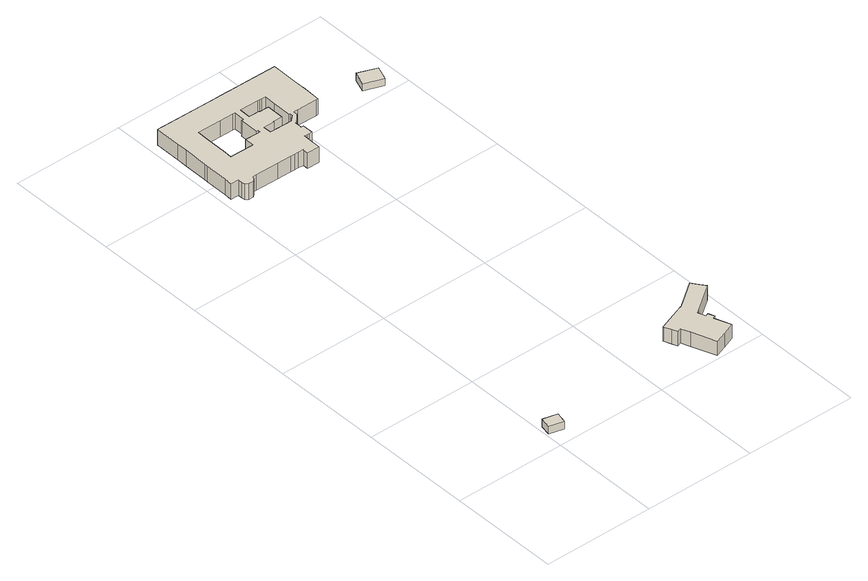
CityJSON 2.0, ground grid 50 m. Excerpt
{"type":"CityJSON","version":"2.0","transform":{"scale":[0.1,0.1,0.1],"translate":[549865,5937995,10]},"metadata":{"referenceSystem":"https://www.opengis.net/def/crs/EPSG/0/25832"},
"CityObjects":{
"building1":{"type":"Building","attributes":{"Gemeindeschluessel":"02200227","Geometrietyp2DReferenz":"3000","BezugspunktDach":"2000","function":"31001_2460","measuredHeight":4.58,"storeysAboveGround":1},"address":[{"country":"Germany","locality":"Hamburg","thoroughfareName":"Sandmoorweg","postcode":"22559"}],"geometry":[{"type":"Solid","lod":"1","boundaries":[[[[0,1,2,3]],[[4,5,6,7]],[[2,4,7,3]],[[1,5,4,2]],[[0,6,5,1]],[[3,7,6,0]]]]}]},
"building2":{"type":"Building","attributes":{"Gemeindeschluessel":"02200227","Geometrietyp2DReferenz":"3000","BezugspunktDach":"2000","function":"31001_1100","measuredHeight":10.07,"storeysAboveGround":1},"address":[{"country":"Germany","locality":"Hamburg","thoroughfareNumber":"25","thoroughfareName":"Siegfriedstraße","postcode":"22559"}],"geometry":[{"type":"Solid","lod":"1","boundaries":[[[[8,9,10,11,12,13,14,15,16,17,18,19,20,21,22,23,24,25,26,27,28,29,30,31,32,33]],[[34,35,36,37,38,39,40,41,42,43,44,45,46,47,48,49,50,51,52,53,54,55,56,57,58,59]],[[32,34,59,33]],[[31,35,34,32]],[[30,36,35,31]],[[29,37,36,30]],[[28,38,37,29]],[[27,39,38,28]],[[26,40,39,27]],[[25,41,40,26]],[[24,42,41,25]],[[23,43,42,24]],[[22,44,43,23]],[[21,45,44,22]],[[20,46,45,21]],[[19,47,46,20]],[[18,48,47,19]],[[17,49,48,18]],[[16,50,49,17]],[[15,51,50,16]],[[14,52,51,15]],[[13,53,52,14]],[[12,54,53,13]],[[11,55,54,12]],[[10,56,55,11]],[[9,57,56,10]],[[8,58,57,9]],[[33,59,58,8]]]]}]},
"building3":{"type":"Building","attributes":{"Gemeindeschluessel":"02200227","Geometrietyp2DReferenz":"3000","BezugspunktDach":"2000","function":"31001_3060","measuredHeight":12.28,"storeysAboveGround":1},"address":[{"country":"Germany","locality":"Hamburg","thoroughfareNumber":"2","thoroughfareName":"Rüdigerau","postcode":"22559"}],"geometry":[{"type":"Solid","lod":"1","boundaries":[[[[60,61,62,63,64,65,66,67,68,69,70,71,72,73,74,75,76,77,78,79,80,81,82,83,84,85,86,87,88,89,90,91,92,93,94,95,96,97,98,99,100,101,102,103,104,105,106,107,108,109,110,111,112,113],[114,115,116,117,118,119,120,121,122,123,124,125,126,127,128,129,130,131,132,133,134,135,136,137,138,139,140],[141,142,143,144,145,146,147,148,149,150,151,152,153,154,155,156,157,158]],[[159,160,161,162,163,164,165,166,167,168,169,170,171,172,173,174,175,176,177,178,179,180,181,182,183,184,185,186,187,188,189,190,191,192,193,194,195,196,197,198,199,200,201,202,203,204,205,206,207,208,209,210,211,212],[213,214,215,216,217,218,219,220,221,222,223,224,225,226,227,228,229,230,231,232,233,234,235,236,237,238,239],[240,241,242,243,244,245,246,247,248,249,250,251,252,253,254,255,256,257]],[[112,159,212,113]],[[111,160,159,112]],[[110,161,160,111]],[[109,162,161,110]],[[108,163,162,109]],[[107,164,163,108]],[[106,165,164,107]],[[105,166,165,106]],[[104,167,166,105]],[[103,168,167,104]],[[102,169,168,103]],[[101,170,169,102]],[[100,171,170,101]],[[99,172,171,100]],[[98,173,172,99]],[[97,174,173,98]],[[96,175,174,97]],[[95,176,175,96]],[[94,177,176,95]],[[93,178,177,94]],[[92,179,178,93]],[[91,180,179,92]],[[90,181,180,91]],[[89,182,181,90]],[[88,183,182,89]],[[87,184,183,88]],[[86,185,184,87]],[[85,186,185,86]],[[84,187,186,85]],[[83,188,187,84]],[[82,189,188,83]],[[81,190,189,82]],[[80,191,190,81]],[[79,192,191,80]],[[78,193,192,79]],[[77,194,193,78]],[[76,195,194,77]],[[75,196,195,76]],[[74,197,196,75]],[[73,198,197,74]],[[72,199,198,73]],[[71,200,199,72]],[[70,201,200,71]],[[69,202,201,70]],[[68,203,202,69]],[[67,204,203,68]],[[66,205,204,67]],[[65,206,205,66]],[[64,207,206,65]],[[63,208,207,64]],[[62,209,208,63]],[[61,210,209,62]],[[60,211,210,61]],[[113,212,211,60]],[[139,213,239,140]],[[138,214,213,139]],[[137,215,214,138]],[[136,216,215,137]],[[135,217,216,136]],[[134,218,217,135]],[[133,219,218,134]],[[132,220,219,133]],[[131,221,220,132]],[[130,222,221,131]],[[129,223,222,130]],[[128,224,223,129]],[[127,225,224,128]],[[126,226,225,127]],[[125,227,226,126]],[[124,228,227,125]],[[123,229,228,124]],[[122,230,229,123]],[[121,231,230,122]],[[120,232,231,121]],[[119,233,232,120]],[[118,234,233,119]],[[117,235,234,118]],[[116,236,235,117]],[[115,237,236,116]],[[114,238,237,115]],[[140,239,238,114]],[[157,240,257,158]],[[156,241,240,157]],[[155,242,241,156]],[[154,243,242,155]],[[153,244,243,154]],[[152,245,244,153]],[[151,246,245,152]],[[150,247,246,151]],[[149,248,247,150]],[[148,249,248,149]],[[147,250,249,148]],[[146,251,250,147]],[[145,252,251,146]],[[144,253,252,145]],[[143,254,253,144]],[[142,255,254,143]],[[141,256,255,142]],[[158,257,256,141]]]]}]},
"building4":{"type":"Building","attributes":{"Gemeindeschluessel":"02200227","Geometrietyp2DReferenz":"3000","BezugspunktDach":"2000","function":"31001_1310","measuredHeight":3.95,"storeysAboveGround":1},"address":[{"country":"Germany","locality":"Hamburg","thoroughfareName":"Sandmoorweg","postcode":"22559"}],"geometry":[{"type":"Solid","lod":"1","boundaries":[[[[258,259,260,261]],[[262,263,264,265]],[[260,262,265,261]],[[259,263,262,260]],[[258,264,263,259]],[[261,265,264,258]]]]}]}
},
"vertices":[
[21,128,6],[86,112,6],[74,63,6],[10,79,6],[74,63,43],[86,112,43],[21,128,43],[10,79,43],
[849,190,18],[837,181,18],[837,180,18],[849,147,18],[862,152,18],[873,123,18],[860,118,18],[888,45,18],[832,24,18],[781,5,18],[741,112,18],[726,152,18],[708,145,18],[698,170,18],[686,203,18],[809,249,18],[811,250,18],[812,247,18],[823,255,18],[824,256,18],[835,263,18],[931,333,18],[952,303,18],[962,290,18],[971,277,18],[970,276,18],[971,277,86],[962,290,86],[952,303,86],[931,333,86],[835,263,86],[824,256,86],[823,255,86],[812,247,86],[811,250,86],[809,249,86],[686,203,86],[698,170,86],[708,145,86],[726,152,86],[741,112,86],[781,5,86],[832,24,86],[888,45,86],[860,118,86],[873,123,86],[862,152,86],[849,147,86],[837,180,86],[837,181,86],[849,190,86],[970,276,86],
[611,2175,11],[611,2154,11],[611,2153,11],[609,2067,11],[597,2067,11],[508,2069,11],[489,2069,11],[489,2049,11],[487,2047,11],[475,2034,11],[457,2015,11],[451,2015,11],[451,2009,11],[451,1983,11],[462,1983,11],[461,1933,11],[446,1933,11],[436,1933,11],[425,1934,11],[425,1933,11],[424,1874,11],[424,1851,11],[368,1852,11],[369,1875,11],[369,1876,11],[344,1877,11],[325,1877,11],[306,1877,11],[243,1878,11],[137,1880,11],[120,1880,11],[120,1879,11],[117,1867,11],[105,1857,11],[84,1857,11],[72,1866,11],[69,1880,11],[69,1900,11],[33,1901,11],[34,1938,11],[35,2040,11],[36,2055,11],[37,2162,11],[38,2210,11],[39,2324,11],[143,2323,11],[249,2322,11],[312,2321,11],[348,2321,11],[432,2320,11],[440,2320,11],[452,2320,11],[613,2318,11],[611,2203,11],[466,2069,11],[467,2156,11],[468,2205,11],[450,2206,11],[439,2206,11],[431,2206,11],[347,2207,11],[346,2207,11],[346,2157,11],[347,2157,11],[395,2156,11],[395,2153,11],[437,2152,11],[437,2074,11],[395,2075,11],[395,2072,11],[346,2072,11],[345,2072,11],[345,2036,11],[346,2036,11],[448,2034,11],[449,2034,11],[449,2035,11],[457,2043,11],[464,2049,11],[472,2057,11],[471,2069,11],[247,2208,11],[141,2210,11],[141,2209,11],[140,2160,11],[139,2054,11],[139,2039,11],[138,2022,11],[139,2022,11],[245,2021,11],[246,2063,11],[308,2062,11],[317,2062,11],[317,2073,11],[309,2073,11],[310,2158,11],[319,2158,11],[319,2207,11],[310,2208,11],[613,2318,86],[452,2320,86],[440,2320,86],[432,2320,86],[348,2321,86],[312,2321,86],[249,2322,86],[143,2323,86],[39,2324,86],[38,2210,86],[37,2162,86],[36,2055,86],[35,2040,86],[34,1938,86],[33,1901,86],[69,1900,86],[69,1880,86],[72,1866,86],[84,1857,86],[105,1857,86],[117,1867,86],[120,1879,86],[120,1880,86],[137,1880,86],[243,1878,86],[306,1877,86],[325,1877,86],[344,1877,86],[369,1876,86],[369,1875,86],[368,1852,86],[424,1851,86],[424,1874,86],[425,1933,86],[425,1934,86],[436,1933,86],[446,1933,86],[461,1933,86],[462,1983,86],[451,1983,86],[451,2009,86],[451,2015,86],[457,2015,86],[475,2034,86],[487,2047,86],[489,2049,86],[489,2069,86],[508,2069,86],[597,2067,86],[609,2067,86],[611,2153,86],[611,2154,86],[611,2175,86],[611,2203,86],[472,2057,86],[464,2049,86],[457,2043,86],[449,2035,86],[449,2034,86],[448,2034,86],[346,2036,86],[345,2036,86],[345,2072,86],[346,2072,86],[395,2072,86],[395,2075,86],[437,2074,86],[437,2152,86],[395,2153,86],[395,2156,86],[347,2157,86],[346,2157,86],[346,2207,86],[347,2207,86],[431,2206,86],[439,2206,86],[450,2206,86],[468,2205,86],[467,2156,86],[466,2069,86],[471,2069,86],[319,2207,86],[319,2158,86],[310,2158,86],[309,2073,86],[317,2073,86],[317,2062,86],[308,2062,86],[246,2063,86],[245,2021,86],[139,2022,86],[138,2022,86],[139,2039,86],[139,2054,86],[140,2160,86],[141,2209,86],[141,2210,86],[247,2208,86],[310,2208,86],
[851,2131,7],[936,2099,7],[913,2037,7],[828,2068,7],[913,2037,41],[936,2099,41],[851,2131,41],[828,2068,41]
]}
